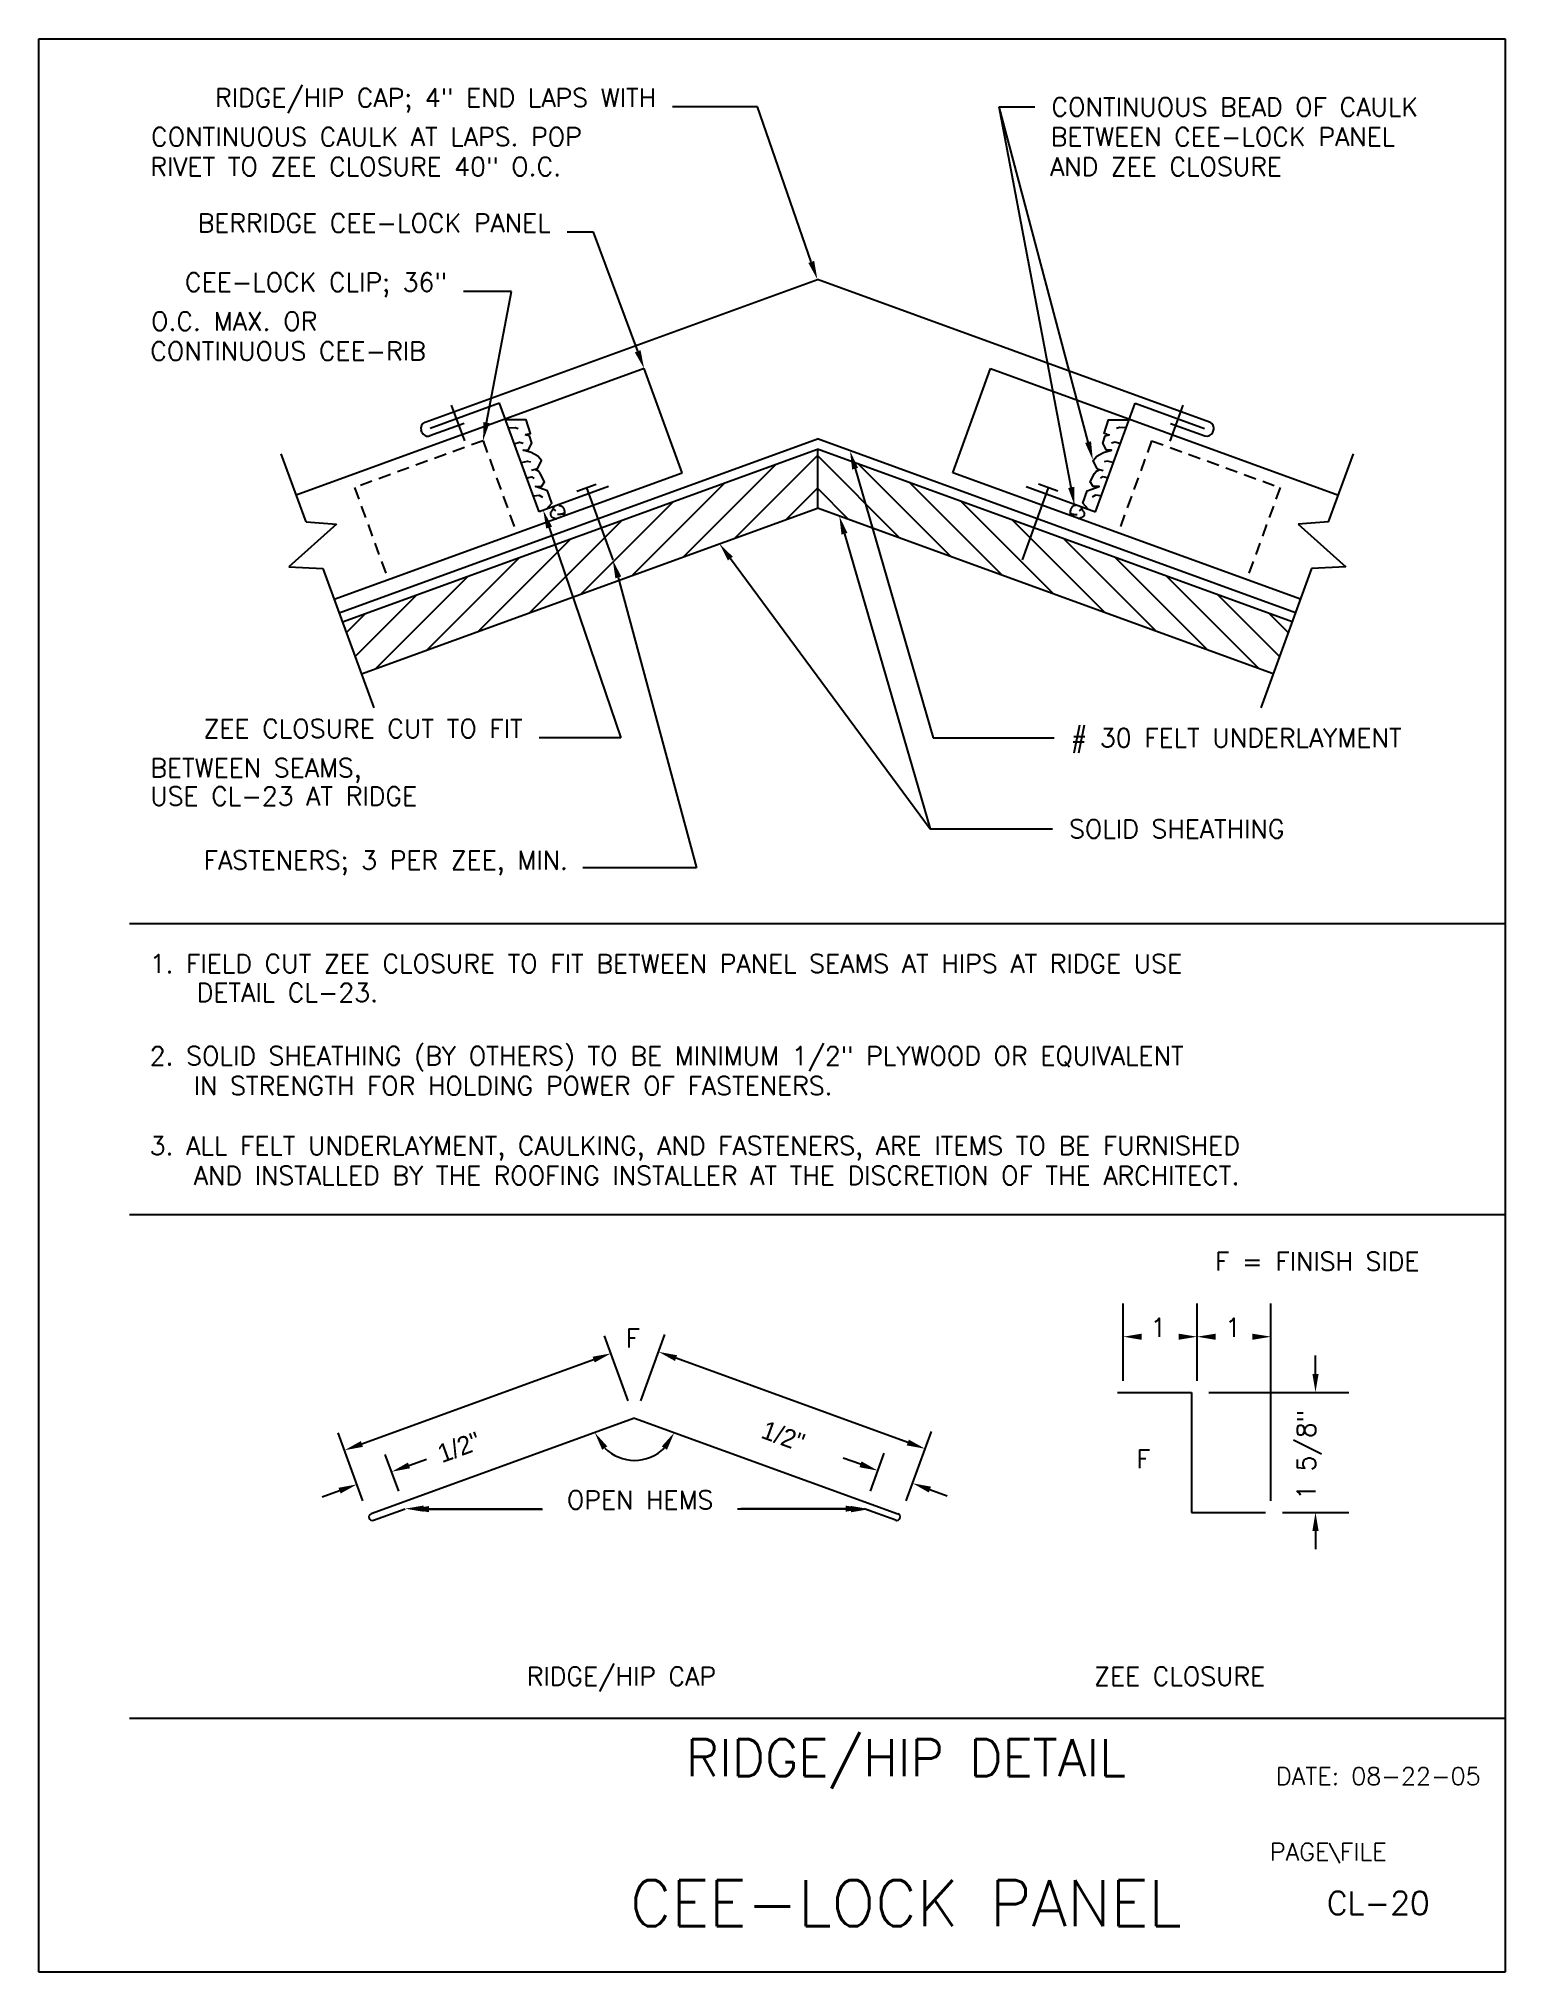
# Model space of a CAD drawing. Extents: x 0 to 19.9, y 0 to 26.2.
import ezdxf
from ezdxf.enums import TextEntityAlignment as Align

# ---------------------------------------------------------------- set-up
doc = ezdxf.new("R2010")
doc.units = 0
doc.header["$LTSCALE"] = 0.333325
doc.header["$MEASUREMENT"] = 0
doc.linetypes.add('HIDDENX2', pattern=[0.75, 0.5, -0.25])
doc.layers.get('0').update_dxf_attribs({"linetype": 'CONTINUOUS'})
doc.layers.get('DEFPOINTS').update_dxf_attribs({"linetype": 'CONTINUOUS'})
for name, color, linetype in [('BORDER', 7, 'CONTINUOUS'), ('CMP-FLSH', 7, 'CONTINUOUS'), ('DIM-TXT', 7, 'CONTINUOUS'), ('STRCTR', 7, 'CONTINUOUS')]:
    doc.layers.add(name, color=color, linetype=linetype)
doc.styles.add('ROMANS', font='romans', dxfattribs={"height": 0.25})

# ---------------------------------------------------------------- blocks, each defined once
blk = doc.blocks.new('*X0')
at = {"color": 0, "linetype": 'CONTINUOUS'}
for p, q in [((8.808, 19.414), (9.925, 20.532)), ((7.418, 18.909), (8.673, 20.163)), ((8.113, 19.161), (9.368, 20.416)), ((6.723, 18.656), (7.978, 19.911)), ((9.503, 19.667), (9.925, 20.09)), ((6.028, 18.403), (7.283, 19.658)), ((5.334, 18.15), (6.588, 19.405)), ((4.639, 17.897), (5.894, 19.152)), ((3.944, 17.644), (5.199, 18.899)), ((3.669, 17.811), (4.504, 18.646)), ((3.551, 18.135), (3.809, 18.393))]:
    blk.add_line(p, q, dxfattribs=at)

msp = doc.modelspace()

# ---------------------------------------------------------------- linework, layer by layer
at = {"color": 5, "linetype": 'CONTINUOUS'}
for p, q in [((0, 0), (0, 26.175)), ((0, 26.175), (19.85, 26.175)), ((19.85, 26.175), (19.85, 0)), ((19.85, 0), (0, 0))]:
    msp.add_line(p, q, dxfattribs=at)
at = {"color": 3, "linetype": 'BYBLOCK'}
for p, q in [((14.678, 8.007), (14.678, 9.054)), ((15.678, 8.007), (15.678, 9.054)), ((15.678, 8.007), (15.678, 9.054)), ((16.678, 6.382), (16.678, 9.054)), ((17.281, 8.101), (17.281, 8.351)), ((15.835, 7.851), (17.731, 7.851)), ((5.284, 6.27), (6.819, 6.27)), ((10.996, 6.27), (9.46, 6.27)), ((16.835, 6.226), (17.731, 6.226)), ((17.281, 5.976), (17.281, 5.726))]:
    msp.add_line(p, q, dxfattribs=at)
for points in [[(14.928, 8.645), (14.928, 8.562), (14.678, 8.604)], [(15.428, 8.645), (15.428, 8.562), (15.678, 8.604)], [(15.928, 8.645), (15.928, 8.562), (15.678, 8.604)], [(16.428, 8.645), (16.428, 8.562), (16.678, 8.604)], [(17.239, 8.101), (17.323, 8.101), (17.281, 7.851)], [(5.284, 6.312), (5.284, 6.228), (5.034, 6.27)], [(10.996, 6.312), (10.996, 6.228), (11.246, 6.27)], [(17.239, 5.976), (17.323, 5.976), (17.281, 6.226)]]:
    msp.add_solid(points, dxfattribs=at)
at = {"layer": 'BORDER', "color": 5}
for p, q in [((1.227, 14.197), (19.85, 14.197)), ((1.227, 10.259), (19.85, 10.259))]:
    msp.add_line(p, q, dxfattribs=at)
at = {"layer": 'BORDER', "color": 5, "linetype": 'CONTINUOUS'}
msp.add_line((19.85, 3.438), (1.227, 3.438), dxfattribs=at)
at = {"layer": 'CMP-FLSH', "color": 1, "linetype": 'CONTINUOUS'}
for p, q in [((5.229, 20.984), (10.539, 22.917)), ((15.848, 20.984), (10.539, 22.917)), ((8.194, 21.709), (3.487, 19.996)), ((8.707, 20.299), (8.194, 21.709)), ((12.371, 20.299), (12.884, 21.709)), ((12.884, 21.709), (17.59, 19.996)), ((6.238, 21.242), (5.298, 20.899)), ((6.773, 19.77), (6.238, 21.242)), ((14.304, 19.77), (14.84, 21.242)), ((14.84, 21.242), (15.779, 20.899)), ((5.76, 20.968), (5.296, 20.799)), ((15.317, 20.968), (15.781, 20.799)), ((5.186, 20.85), (5.178, 20.874)), ((15.891, 20.85), (15.9, 20.874)), ((4, 18.586), (8.707, 20.299)), ((17.077, 18.586), (12.371, 20.299)), ((7.713, 20.112), (6.773, 19.77)), ((13.365, 20.112), (14.304, 19.77)), ((14.603, 7.851), (15.603, 7.851)), ((15.603, 7.851), (15.603, 6.226)), ((8.065, 7.503), (4.499, 6.206)), ((8.065, 7.503), (11.63, 6.206)), ((4.473, 6.149), (4.474, 6.147)), ((4.53, 6.121), (4.959, 6.276)), ((11.599, 6.121), (11.171, 6.276)), ((11.656, 6.149), (11.656, 6.147)), ((15.603, 6.226), (16.603, 6.226))]:
    msp.add_line(p, q, dxfattribs=at)
at = {"layer": 'CMP-FLSH', "color": 6, "linetype": 'CONTINUOUS'}
for p, q in [((5.766, 20.729), (5.589, 21.215)), ((15.487, 21.213), (15.309, 20.725)), ((4.068, 18.401), (10.539, 20.756)), ((6.625, 20.823), (6.584, 20.811)), ((6.642, 20.798), (6.584, 20.811)), ((17.01, 18.401), (10.539, 20.756)), ((14.435, 20.798), (14.493, 20.811)), ((14.452, 20.823), (14.493, 20.811)), ((6.75, 20.354), (6.671, 20.328)), ((6.758, 20.32), (6.717, 20.341)), ((14.319, 20.32), (14.361, 20.341)), ((14.327, 20.354), (14.406, 20.328)), ((7.282, 20.048), (7.546, 20.144)), ((7.414, 20.096), (7.769, 19.121)), ((13.663, 20.096), (13.309, 19.121)), ((13.795, 20.048), (13.531, 20.144)), ((6.963, 19.811), (6.994, 19.785)), ((14.114, 19.811), (14.084, 19.785))]:
    msp.add_line(p, q, dxfattribs=at)
at = {"layer": 'CMP-FLSH', "color": 9, "linetype": 'HIDDENX2'}
for p, q in [((6.014, 20.732), (4.275, 20.099)), ((6.014, 20.732), (6.468, 19.485)), ((15.063, 20.732), (14.609, 19.485)), ((15.063, 20.732), (16.802, 20.099)), ((4.275, 20.099), (4.729, 18.852)), ((16.802, 20.099), (16.348, 18.852))]:
    msp.add_line(p, q, dxfattribs=at)
at = {"layer": 'CMP-FLSH', "color": 6, "linetype": 'CONTINUOUS'}
for points in [[(6.625, 20.823, 0), (6.656, 20.831, 0), (6.597, 21.016, 0), (6.318, 21.016, 0)], [(14.452, 20.823, 0), (14.421, 20.831, 0), (14.481, 21.016, 0), (14.759, 21.016, 0)], [(6.368, 20.909, 0), (6.451, 20.913, 0), (6.488, 20.9, 0)], [(6.447, 20.695, 0), (6.509, 20.712, 0), (6.555, 20.7, 0)], [(6.75, 20.354, 0), (6.806, 20.463, 0), (6.756, 20.524, 0), (6.666, 20.575, 0), (6.557, 20.606, 0), (6.627, 20.606, 0), (6.676, 20.698, 0), (6.642, 20.798, 0)], [(14.327, 20.354, 0), (14.272, 20.463, 0), (14.321, 20.524, 0), (14.411, 20.575, 0), (14.52, 20.606, 0), (14.451, 20.606, 0), (14.401, 20.698, 0), (14.435, 20.798, 0)], [(14.63, 20.695, 0), (14.568, 20.712, 0), (14.522, 20.7, 0)], [(14.709, 20.909, 0), (14.626, 20.913, 0), (14.589, 20.9, 0)], [(6.534, 20.439, 0), (6.617, 20.456, 0), (6.658, 20.448, 0)], [(14.543, 20.439, 0), (14.46, 20.456, 0), (14.419, 20.448, 0)], [(6.613, 20.23, 0), (6.675, 20.243, 0), (6.708, 20.226, 0)], [(6.875, 19.807, 0), (6.945, 19.889, 0), (6.885, 20.053, 0), (6.726, 20.114, 0), (6.806, 20.114, 0), (6.846, 20.176, 0), (6.786, 20.288, 0), (6.754, 20.328, 0)], [(14.202, 19.807, 0), (14.132, 19.889, 0), (14.192, 20.053, 0), (14.351, 20.114, 0), (14.272, 20.114, 0), (14.232, 20.176, 0), (14.291, 20.288, 0), (14.323, 20.328, 0)], [(14.464, 20.23, 0), (14.402, 20.243, 0), (14.369, 20.226, 0)], [(6.7, 19.987, 0), (6.775, 19.995, 0), (6.82, 19.969, 0)], [(14.377, 19.987, 0), (14.303, 19.995, 0), (14.257, 19.969, 0)], [(6.973, 19.842, 0), (6.972, 19.839, 0), (6.971, 19.835, 0), (6.969, 19.831, 0), (6.967, 19.826, 0), (6.965, 19.822, 0), (6.963, 19.817, 0), (6.961, 19.813, 0), (6.96, 19.809, 0), (6.958, 19.806, 0), (6.955, 19.801, 0), (6.952, 19.795, 0), (6.948, 19.789, 0), (6.944, 19.783, 0), (6.939, 19.777, 0), (6.935, 19.771, 0), (6.932, 19.765, 0), (6.929, 19.759, 0), (6.928, 19.754, 0), (6.927, 19.75, 0), (6.927, 19.745, 0), (6.927, 19.74, 0), (6.927, 19.735, 0), (6.928, 19.729, 0), (6.929, 19.724, 0), (6.93, 19.719, 0), (6.931, 19.715, 0), (6.933, 19.712, 0), (6.935, 19.709, 0), (6.938, 19.706, 0), (6.941, 19.704, 0), (6.945, 19.701, 0), (6.949, 19.699, 0), (6.953, 19.696, 0), (6.957, 19.694, 0), (6.96, 19.692, 0), (6.963, 19.691, 0), (6.968, 19.689, 0), (6.973, 19.687, 0), (6.98, 19.684, 0), (6.987, 19.682, 0), (6.993, 19.68, 0), (6.999, 19.678, 0), (7.004, 19.677, 0), (7.008, 19.676, 0), (7.009, 19.675, 0)], [(7.009, 19.675, 0), (7.009, 19.675, 0), (7.009, 19.675, 0), (7.009, 19.675, 0), (7.009, 19.675, 0), (7.009, 19.675, 0), (7.009, 19.675, 0), (7.009, 19.675, 0), (7.009, 19.675, 0), (7.009, 19.675, 0)], [(7.075, 19.738, 0), (7.07, 19.737, 0), (7.063, 19.736, 0), (7.056, 19.735, 0), (7.049, 19.734, 0), (7.041, 19.734, 0), (7.034, 19.733, 0), (7.029, 19.733, 0), (7.025, 19.733, 0), (7.024, 19.733, 0)], [(7.039, 19.858, 0), (7.044, 19.858, 0), (7.049, 19.857, 0), (7.054, 19.856, 0), (7.06, 19.854, 0), (7.066, 19.852, 0), (7.072, 19.85, 0), (7.077, 19.847, 0), (7.081, 19.845, 0), (7.085, 19.842, 0), (7.088, 19.839, 0), (7.091, 19.835, 0), (7.095, 19.831, 0), (7.098, 19.825, 0), (7.101, 19.82, 0), (7.104, 19.815, 0), (7.106, 19.809, 0), (7.109, 19.805, 0), (7.11, 19.8, 0), (7.111, 19.799, 0), (7.112, 19.796, 0), (7.112, 19.794, 0), (7.113, 19.792, 0), (7.114, 19.789, 0), (7.114, 19.786, 0), (7.115, 19.784, 0), (7.115, 19.782, 0), (7.115, 19.78, 0), (7.116, 19.776, 0), (7.116, 19.772, 0), (7.116, 19.768, 0), (7.117, 19.764, 0), (7.117, 19.759, 0), (7.117, 19.754, 0), (7.117, 19.75, 0), (7.116, 19.746, 0), (7.115, 19.743, 0), (7.114, 19.741, 0), (7.113, 19.738, 0), (7.111, 19.735, 0), (7.108, 19.732, 0), (7.106, 19.729, 0), (7.104, 19.726, 0), (7.102, 19.724, 0), (7.101, 19.723, 0), (7.1, 19.722, 0)], [(7.115, 19.754, 0), (7.112, 19.752, 0), (7.108, 19.75, 0), (7.103, 19.748, 0), (7.098, 19.746, 0), (7.093, 19.744, 0), (7.088, 19.742, 0), (7.083, 19.74, 0), (7.079, 19.739, 0), (7.075, 19.738, 0)], [(14.038, 19.858, 0), (14.034, 19.858, 0), (14.028, 19.857, 0), (14.023, 19.856, 0), (14.017, 19.854, 0), (14.011, 19.852, 0), (14.006, 19.85, 0), (14, 19.847, 0), (13.996, 19.845, 0), (13.992, 19.842, 0), (13.989, 19.839, 0), (13.986, 19.835, 0), (13.983, 19.831, 0), (13.979, 19.825, 0), (13.976, 19.82, 0), (13.973, 19.815, 0), (13.971, 19.809, 0), (13.969, 19.805, 0), (13.967, 19.8, 0), (13.966, 19.799, 0), (13.966, 19.796, 0), (13.965, 19.794, 0), (13.964, 19.792, 0), (13.964, 19.789, 0), (13.963, 19.786, 0), (13.963, 19.784, 0), (13.962, 19.782, 0), (13.962, 19.78, 0), (13.962, 19.776, 0), (13.961, 19.772, 0), (13.961, 19.768, 0), (13.961, 19.764, 0), (13.96, 19.759, 0), (13.96, 19.754, 0), (13.961, 19.75, 0), (13.961, 19.746, 0), (13.962, 19.743, 0), (13.963, 19.741, 0), (13.965, 19.738, 0), (13.967, 19.735, 0), (13.969, 19.732, 0), (13.971, 19.729, 0), (13.974, 19.726, 0), (13.975, 19.724, 0), (13.977, 19.723, 0), (13.977, 19.722, 0)], [(13.962, 19.754, 0), (13.965, 19.752, 0), (13.97, 19.75, 0), (13.974, 19.748, 0), (13.979, 19.746, 0), (13.984, 19.744, 0), (13.989, 19.742, 0), (13.994, 19.74, 0), (13.999, 19.739, 0), (14.002, 19.738, 0)], [(14.002, 19.738, 0), (14.007, 19.737, 0), (14.014, 19.736, 0), (14.021, 19.735, 0), (14.029, 19.734, 0), (14.036, 19.734, 0), (14.043, 19.733, 0), (14.048, 19.733, 0), (14.052, 19.733, 0), (14.053, 19.733, 0)], [(14.104, 19.842, 0), (14.105, 19.839, 0), (14.107, 19.835, 0), (14.108, 19.831, 0), (14.11, 19.826, 0), (14.112, 19.822, 0), (14.114, 19.817, 0), (14.116, 19.813, 0), (14.118, 19.809, 0), (14.119, 19.806, 0), (14.122, 19.801, 0), (14.125, 19.795, 0), (14.129, 19.789, 0), (14.134, 19.783, 0), (14.138, 19.777, 0), (14.142, 19.771, 0), (14.145, 19.765, 0), (14.148, 19.759, 0), (14.15, 19.754, 0), (14.15, 19.75, 0), (14.15, 19.745, 0), (14.15, 19.74, 0), (14.15, 19.735, 0), (14.15, 19.729, 0), (14.149, 19.724, 0), (14.148, 19.719, 0), (14.146, 19.715, 0), (14.145, 19.712, 0), (14.142, 19.709, 0), (14.14, 19.706, 0), (14.136, 19.704, 0), (14.133, 19.701, 0), (14.129, 19.699, 0), (14.125, 19.696, 0), (14.121, 19.694, 0), (14.117, 19.692, 0), (14.114, 19.691, 0), (14.11, 19.689, 0), (14.104, 19.687, 0), (14.097, 19.684, 0), (14.091, 19.682, 0), (14.084, 19.68, 0), (14.078, 19.678, 0), (14.073, 19.677, 0), (14.07, 19.676, 0), (14.068, 19.675, 0)], [(14.068, 19.675, 0), (14.068, 19.675, 0), (14.068, 19.675, 0), (14.068, 19.675, 0), (14.068, 19.675, 0), (14.068, 19.675, 0), (14.068, 19.675, 0), (14.068, 19.675, 0), (14.068, 19.675, 0), (14.068, 19.675, 0)]]:
    msp.add_polyline3d(points, dxfattribs=at)
at = {"layer": 'CMP-FLSH', "color": 1, "linetype": 'CONTINUOUS'}
for centre, radius, start, end in [((5.258, 20.903), 0.086, 110.0023, 199.9983), ((15.819, 20.903), 0.086, 339.9961, 70.0032), ((5.267, 20.88), 0.086, 199.9993, 290.0006), ((15.81, 20.88), 0.086, 250.0011, 339.9975), ((4.514, 6.164), 0.044, 109.9981, 200.0004), ((4.515, 6.162), 0.044, 199.9991, 290.0018), ((11.614, 6.162), 0.044, 249.9982, 340.0009), ((11.615, 6.164), 0.044, 339.9996, 70.0019)]:
    msp.add_arc(centre, radius, start, end, dxfattribs=at)
at = {"layer": 'DEFPOINTS', "color": 0, "linetype": 'BYBLOCK'}
for p in [(15.678, 8.604), (15.678, 8.604), (14.678, 7.851), (15.678, 7.851), (15.678, 7.851), (15.678, 7.851), (17.281, 7.851), (5.034, 6.276), (11.246, 6.276), (11.246, 6.27), (16.678, 6.226), (16.678, 6.226)]:
    msp.add_point(p, dxfattribs=at)
at = {"layer": 'DIM-TXT', "color": 3, "linetype": 'CONTINUOUS'}
for p, q in [((9.73, 25.251), (8.58, 25.251)), ((10.457, 23.153), (9.73, 25.251)), ((14.203, 20.714), (13.001, 25.251)), ((13.001, 25.251), (13.482, 25.251)), ((13.974, 20.101), (13.001, 25.251)), ((7.509, 23.555), (7.154, 23.555)), ((8.107, 21.943), (7.509, 23.555)), ((6.401, 22.754), (5.751, 22.754)), ((6.061, 20.977), (6.401, 22.754)), ((11.05, 20.355), (12.106, 16.711)), ((6.909, 19.557), (7.878, 16.711)), ((10.906, 19.472), (12.064, 15.478)), ((9.362, 19.138), (12.064, 15.478)), ((7.844, 18.883), (8.903, 14.953)), ((7.878, 16.711), (6.775, 16.711)), ((12.106, 16.711), (13.742, 16.711)), ((12.064, 15.478), (13.721, 15.478)), ((8.903, 14.953), (7.363, 14.953)), ((7.979, 7.738), (7.66, 8.614)), ((8.15, 7.738), (8.476, 8.634)), ((4.374, 7.152), (7.511, 8.294)), ((11.763, 7.172), (8.626, 8.314)), ((15.853, 7.851), (17.318, 7.851)), ((4.388, 6.384), (4.054, 7.302)), ((11.741, 6.382), (12.083, 7.321)), ((4.873, 6.511), (4.691, 7.011)), ((5.012, 6.862), (5.247, 6.947)), ((11.123, 6.877), (10.888, 6.962)), ((11.256, 6.511), (11.443, 7.026)), ((4.072, 6.52), (3.837, 6.434)), ((12.063, 6.535), (12.298, 6.449)), ((5.209, 6.276), (6.811, 6.276)), ((10.921, 6.276), (9.502, 6.276)), ((16.853, 6.226), (17.318, 6.226))]:
    msp.add_line(p, q, dxfattribs=at)
msp.add_arc((8.065, 7.503), 0.573, 225.2008, 314.7992, dxfattribs=at)
for points in [[(10.496, 23.167), (10.417, 23.139), (10.539, 22.917)], [(8.146, 21.958), (8.068, 21.929), (8.194, 21.709)], [(6.102, 20.97), (6.02, 20.985), (6.014, 20.732)], [(14.243, 20.725), (14.163, 20.703), (14.267, 20.472)], [(11.01, 20.343), (11.09, 20.366), (10.981, 20.595)], [(14.015, 20.109), (13.933, 20.093), (14.02, 19.856)], [(6.869, 19.544), (6.948, 19.571), (6.828, 19.794)], [(10.866, 19.461), (10.946, 19.484), (10.836, 19.713)], [(7.805, 18.87), (7.884, 18.896), (7.769, 19.121)], [(9.328, 19.113), (9.395, 19.162), (9.213, 19.339)], [(7.497, 8.333), (7.525, 8.255), (7.746, 8.379)], [(8.64, 8.353), (8.612, 8.275), (8.391, 8.399)], [(4.36, 7.191), (4.388, 7.113), (4.139, 7.067)], [(7.626, 7.074), (7.696, 7.119), (7.526, 7.307)], [(8.433, 7.119), (8.504, 7.074), (8.603, 7.307)], [(11.777, 7.211), (11.748, 7.133), (11.998, 7.087)], [(4.998, 6.901), (5.026, 6.823), (4.777, 6.776)], [(11.137, 6.916), (11.109, 6.837), (11.358, 6.791)], [(4.058, 6.559), (4.086, 6.481), (4.307, 6.605)], [(12.077, 6.574), (12.048, 6.495), (11.828, 6.62)]]:
    msp.add_solid(points, dxfattribs=at)
at = {"layer": 'DIM-TXT', "color": 3, "linetype": 'CONTINUOUS', "extrusion": (-1.22461e-16, 1.22461e-16, -1)}
msp.add_solid([(-5.209, 6.235), (-4.959, 6.276), (-5.209, 6.318)], dxfattribs=at)
at = {"layer": 'DIM-TXT', "color": 3, "linetype": 'CONTINUOUS', "extrusion": (0, 0, -1)}
msp.add_solid([(-10.921, 6.318), (-11.171, 6.276), (-10.921, 6.235)], dxfattribs=at)
at = {"layer": 'STRCTR', "color": 2, "linetype": 'CONTINUOUS'}
for p, q in [((3.619, 19.633), (3.284, 20.554)), ((17.458, 19.633), (17.793, 20.554)), ((3.619, 19.633), (4.032, 19.601)), ((17.458, 19.633), (17.046, 19.601)), ((4.032, 19.601), (3.385, 19.026)), ((17.046, 19.601), (17.692, 19.026)), ((3.385, 19.026), (3.848, 19.003)), ((3.848, 19.003), (4.535, 17.115)), ((17.229, 19.003), (16.542, 17.115)), ((17.692, 19.026), (17.229, 19.003))]:
    msp.add_line(p, q, dxfattribs=at)
at = {"layer": 'STRCTR', "color": 4, "linetype": 'CONTINUOUS'}
for p, q in [((4.111, 18.28), (10.539, 20.619)), ((10.539, 20.619), (10.539, 19.821)), ((16.966, 18.28), (10.539, 20.619)), ((10.539, 20.571), (10.539, 19.821)), ((10.539, 20.571), (10.539, 20.571)), ((10.539, 20.571), (10.539, 20.571)), ((4.368, 17.575), (10.539, 19.821)), ((16.709, 17.575), (10.539, 19.821))]:
    msp.add_line(p, q, dxfattribs=at)

# ---------------------------------------------------------------- block references
msp.add_blockref('*X0', (0.614, 0), dxfattribs=at)
at = {"layer": 'STRCTR', "color": 4, "linetype": 'CONTINUOUS', "xscale": -1}
msp.add_blockref('*X0', (20.464, 0), dxfattribs=at)

# ---------------------------------------------------------------- texts
at = {"color": 3, "linetype": 'BYBLOCK', "style": 'ROMANS'}
for s, p in [('1', (15.155, 8.604)), ('1', (16.164, 8.604)), ('OPEN HEMS', (8.14, 6.27))]:
    msp.add_text(s, height=0.25, dxfattribs=at).set_placement(p, align=Align.CENTER)
msp.add_text('1 5/8"', height=0.25, rotation=90, dxfattribs=at).set_placement((17.281, 7.006), align=Align.CENTER)
at = {"layer": 'BORDER', "color": 3, "linetype": 'CONTINUOUS', "style": 'ROMANS'}
msp.add_text('RIDGE/HIP DETAIL', height=0.5, dxfattribs=at).set_placement((11.737, 2.655), align=Align.CENTER)
msp.add_text('DATE: 08-22-05', height=0.23775, dxfattribs=at).set_placement((18.131, 2.656), align=Align.MIDDLE)
msp.add_text('PAGE\\FILE', height=0.2377, dxfattribs=at).set_placement((16.663, 1.512))
at = {"layer": 'BORDER', "color": 5, "style": 'ROMANS'}
msp.add_text('CEE-LOCK PANEL', height=0.625, dxfattribs=at).set_placement((11.737, 0.937), align=Align.MIDDLE)
at = {"layer": 'BORDER', "color": 2, "linetype": 'CONTINUOUS', "style": 'ROMANS'}
msp.add_text('CL-20', height=0.3125, dxfattribs=at).set_placement((18.131, 0.937), align=Align.MIDDLE)
at = {"layer": 'DIM-TXT', "color": 3, "linetype": 'CONTINUOUS', "style": 'ROMANS'}
for s, p in [('RIDGE/HIP CAP; 4" END LAPS WITH', (8.355, 25.251)), ('BERRIDGE CEE-LOCK PANEL', (6.929, 23.555)), ('CEE-LOCK CLIP; 36"', (5.526, 22.754)), ('ZEE CLOSURE CUT TO FIT', (6.55, 16.711)), ('FASTENERS; 3 PER ZEE, MIN.', (7.162, 14.929))]:
    msp.add_text(s, height=0.25, dxfattribs=at).set_placement(p, align=Align.RIGHT)
for s, p in [('CONTINUOUS BEAD OF CAULK', (13.707, 25.126)), ('CONTINUOUS CAULK AT LAPS. POP', (1.521, 24.723)), ('BETWEEN CEE-LOCK PANEL', (13.697, 24.723)), ('RIVET TO ZEE CLOSURE 40" O.C.', (1.51, 24.318)), ('AND ZEE CLOSURE', (13.686, 24.318)), ('O.C. MAX. OR', (1.521, 22.225)), ('CONTINUOUS CEE-RIB', (1.51, 21.821)), ('BETWEEN SEAMS,', (1.51, 16.179)), ('USE CL-23 AT RIDGE', (1.51, 15.797)), ('1. FIELD CUT ZEE CLOSURE TO FIT BETWEEN PANEL SEAMS AT HIPS AT RIDGE USE', (1.503, 13.53)), ('DETAIL CL-23.', (2.139, 13.138)), ('2. SOLID SHEATHING (BY OTHERS) TO BE MINIMUM 1/2" PLYWOOD OR EQUIVALENT', (1.503, 12.281)), ('IN STRENGTH FOR HOLDING POWER OF FASTENERS.', (2.097, 11.876)), ('3. ALL FELT UNDERLAYMENT, CAULKING, AND FASTENERS, ARE ITEMS TO BE FURNISHED', (1.503, 11.066)), ('AND INSTALLED BY THE ROOFING INSTALLER AT THE DISCRETION OF THE ARCHITECT.', (2.097, 10.661)), ('F = FINISH SIDE', (15.922, 9.499)), ('F', (7.944, 8.46)), ('F', (14.854, 6.825))]:
    msp.add_text(s, height=0.25, dxfattribs=at).set_placement(p)
for s, p in [('# 30 FELT UNDERLAYMENT', (13.967, 16.586)), ('SOLID SHEATHING', (13.946, 15.353))]:
    msp.add_text(s, height=0.25, rotation=360, dxfattribs=at).set_placement(p)
at = {"layer": 'DIM-TXT', "color": 3, "linetype": 'CONTINUOUS'}
for rotation, p in [(340, (9.76, 7.24)), (20, (5.457, 6.891))]:
    msp.add_text('1/2"', height=0.25, rotation=rotation, dxfattribs=at).set_placement(p)
at = {"layer": 'DIM-TXT', "color": 4, "linetype": 'CONTINUOUS', "style": 'ROMANS'}
for s, p in [('RIDGE/HIP CAP', (6.606, 3.883)), ('ZEE CLOSURE', (14.285, 3.883))]:
    msp.add_text(s, height=0.25, dxfattribs=at).set_placement(p)

doc.saveas('drawing.dxf')
